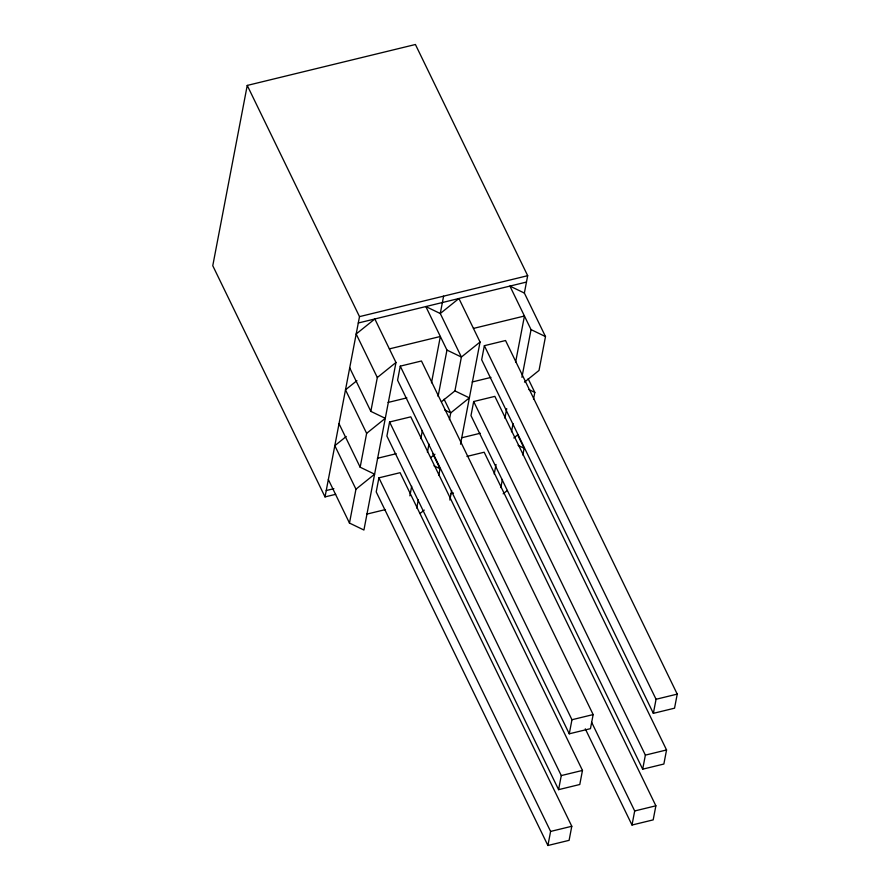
<?xml version="1.0" encoding="UTF-8"?>
<svg xmlns="http://www.w3.org/2000/svg" width="890" height="890" viewBox="0 0 890 890"><rect width="100%" height="100%" fill="white"/><g stroke="black" fill="none" stroke-linecap="round" stroke-linejoin="round"><path stroke-width="1.33" d="M524.51 382.122L539.017 370.44L545.492 336.576L524.366 293.055L527.681 275.689L415.419 44.5L247.242 85.429L212.766 265.721L325.017 496.909L335.697 494.317M325.017 496.909L359.504 316.629L247.242 85.429M355.955 489.2L374.612 474.181L360.161 467.217L366.636 433.352L385.292 418.333L370.841 411.369L377.316 377.516L356.178 333.995L374.835 318.976L395.972 362.486L363.921 530.028L349.481 523.064L355.955 489.2L334.818 445.69L346.221 436.501M378.906 477.841L376.214 491.914L547.906 845.5L569.099 840.338L571.792 826.276L400.099 472.69L378.906 477.841L550.599 831.427L547.906 845.5M389.586 421.993L386.894 436.067L558.586 789.653L579.779 784.502L582.472 770.428L410.78 416.843L389.586 421.993L561.279 775.579L558.586 789.653M400.266 366.146L397.574 380.219L569.266 733.805L590.459 728.654L593.152 714.581L421.459 360.995L400.266 366.146L571.959 719.732L569.266 733.805M443.598 296.159L440.272 313.525L461.398 357.046L454.924 390.899L441.451 401.757M409.867 495.841L411.692 486.307M420.814 438.637L422.372 430.471M431.494 382.789L440.35 336.487L389.364 348.891M416.731 508.079L418.3 499.913M427.411 452.242L428.98 444.066M438.091 396.395L446.958 350.082L425.82 306.56L440.272 313.525L458.928 298.506L480.055 342.027L460.519 444.177M438.748 475.505L440.038 468.741L432.796 453.811M449.428 419.657L450.718 412.893L444.077 399.209M449.839 500.024L451.664 490.49M473.68 401.535L470.988 415.597L642.68 769.183L663.862 764.032L666.554 749.959L494.862 396.373L473.68 401.535L645.372 755.12L642.68 769.183M484.36 345.687L481.668 359.76L653.36 713.346L674.542 708.184L677.234 694.111L505.542 340.525L484.36 345.687L656.052 699.273L653.36 713.346M494.217 474.014L496.042 464.48M504.897 418.166L506.722 408.632M515.577 362.33L524.444 316.017L473.458 328.421M500.825 487.62L502.383 479.443M511.505 431.772L513.063 423.596M521.929 377.282L531.041 329.611L509.914 286.091L524.366 293.055M522.831 455.046L524.132 448.271L517.49 434.598M533.51 399.198L534.812 392.423L528.171 378.751M466.972 456.414L484.182 452.22L655.874 805.806L653.182 819.879L632 825.03L634.692 810.957L591.616 722.257M356.901 380.664L345.498 389.842L366.636 433.352M377.316 377.516L395.972 362.486M480.055 342.027L461.398 357.046L446.958 350.082M430.771 457.605L434.921 454.256M420.091 513.441L424.241 510.103M513.83 437.969L517.969 434.632M503.139 493.817L507.289 490.479M359.504 316.629L527.681 275.689M358.281 323.003L526.468 282.063M388.073 402.447L406.864 397.875M472.167 381.988L490.946 377.416M377.393 458.294L396.184 453.722M461.487 437.824L480.266 433.252M326.241 490.535L333.884 488.677M366.713 514.142L385.492 509.57M450.807 493.672L453.488 493.027M571.959 719.732L593.152 714.581M656.052 699.273L677.234 694.111M561.279 775.579L582.472 770.428M645.372 755.12L666.554 749.959M550.599 831.427L571.792 826.276M634.692 810.957L655.874 805.806M531.041 329.611L545.492 336.576M528.793 389.52L534.812 392.423M454.924 390.899L469.375 397.863L450.718 412.893L444.7 409.99M518.114 445.367L524.132 448.271M434.02 465.837L440.038 468.741M585.286 728.832L632 825.03M349.703 367.848L370.841 411.369M339.023 423.696L360.161 467.217M328.343 479.543L349.481 523.064"/></g></svg>
